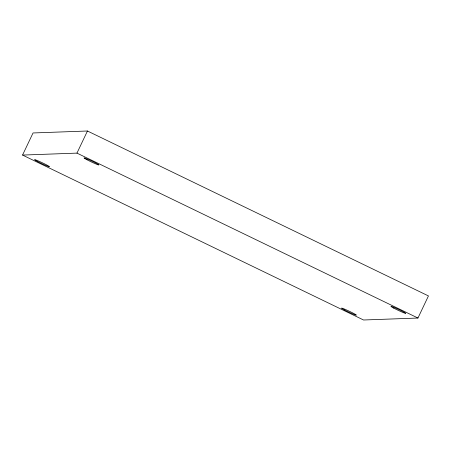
<?xml version="1.0" encoding="UTF-8"?>
<svg xmlns="http://www.w3.org/2000/svg" width="451" height="451" viewBox="0 0 451 451"><rect width="100%" height="100%" fill="white"/><g stroke="black" fill="none" stroke-linecap="round" stroke-linejoin="round"><path stroke-width="0.68" d="M22.55 155.071L33.047 132.966L87.455 131.004L428.45 295.929L417.953 318.034L363.545 319.996L22.55 155.071L76.958 153.114L417.953 318.034M76.958 153.114L87.455 131.004M344.417 309.922A8.174 0.496 25.4 0 0 356.307 315.193A8.174 0.496 25.4 0 0 346.278 309.854A8.174 0.496 25.4 0 0 344.417 309.922M393.813 308.146A8.174 0.496 25.4 0 0 405.703 313.417A8.174 0.496 25.4 0 0 395.674 308.078A8.174 0.496 25.4 0 0 393.813 308.146M86.919 159.716A8.174 0.496 25.4 0 0 98.808 164.981A8.174 0.496 25.4 0 0 88.779 159.648A8.174 0.496 25.4 0 0 86.919 159.716M37.523 161.492A8.174 0.496 25.4 0 0 49.413 166.757A8.174 0.496 25.4 0 0 39.384 161.424A8.174 0.496 25.4 0 0 37.523 161.492"/></g></svg>
